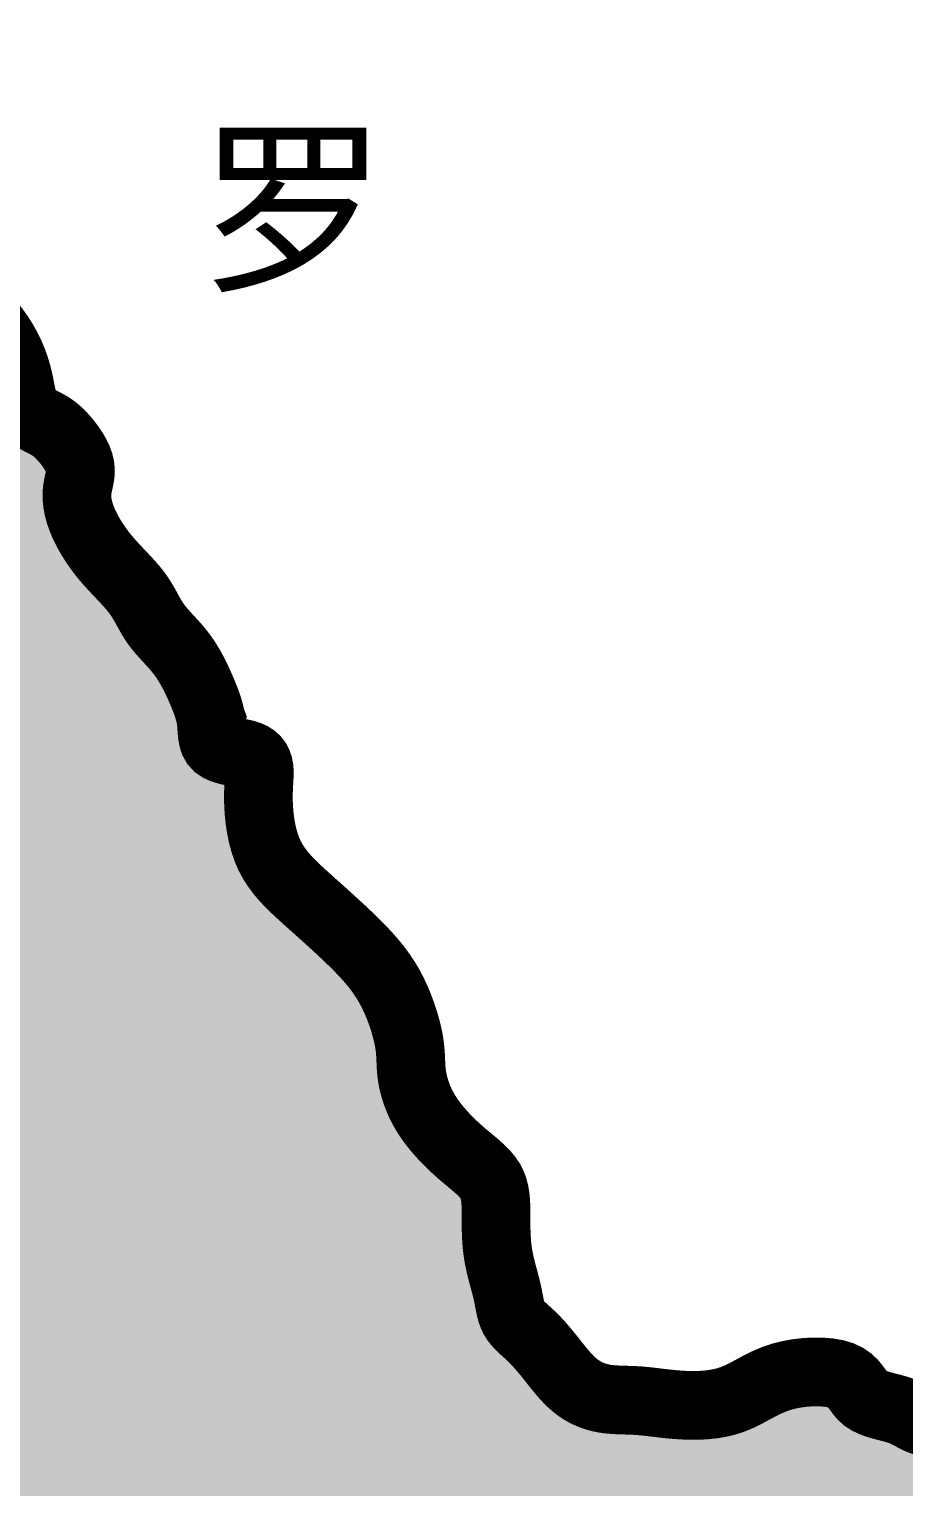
# Model space of a CAD drawing. Extents: x 13573007 to 22079938, y 2388446 to 8397471.
# Drawn here: x 20638094 to 20982837, y 7778801 to 8352993 of the extents above; entities that cross this region are included whole.
import ezdxf

# ---------------------------------------------------------------- set-up
doc = ezdxf.new("R2010")
doc.units = 0
doc.header["$MEASUREMENT"] = 0
for name, color, linetype in [('1东北综合经济区', 51, 'CONTINUOUS'), ('BOUNDY', 13, 'CONTINUOUS'), ('注记', 7, 'CONTINUOUS')]:
    doc.layers.add(name, color=color, linetype=linetype)
doc.styles.get("Standard").update_dxf_attribs({"font": 'simhei.ttf'})

msp = doc.modelspace()

# ---------------------------------------------------------------- hatches: boundary and pattern name
at = {"layer": '1东北综合经济区'}
msp.add_hatch(color=256, dxfattribs=at).paths.add_polyline_path([(21421748, 6879058), (21405121, 6895202), (21397757, 6891641), (21375043, 6899653), (21361356, 6903417), (21349064, 6909210), (21340257, 6913424), (21331724, 6925884), (21328043, 6941991), (21321392, 6959560), (21314979, 6970481), (21304158, 6952771), (21300220, 6944902), (21293601, 6940804), (21283811, 6942279), (21281186, 6953427), (21274623, 6958673), (21266746, 6958673), (21256901, 6942935), (21254276, 6935065), (21249333, 6929694), (21235898, 6925228), (21208988, 6912769), (21201112, 6901620), (21197831, 6885881), (21194789, 6869816), (21174361, 6865305), (21165572, 6870766), (21159106, 6878668), (21147949, 6889160), (21142041, 6894407), (21134165, 6901620), (21126289, 6911457), (21117757, 6920638), (21111193, 6928507), (21103317, 6939656), (21096275, 6953050), (21095441, 6970478), (21087565, 6993430), (21075134, 7000771), (21060655, 6987528), (21052779, 6980970), (21045577, 6968671), (21046215, 6951460), (21048185, 6933754), (21044246, 6923261), (21034401, 6920638), (21021452, 6922660), (21008804, 6933754), (20992736, 6948211), (20981785, 6969431), (20978297, 6983623), (20972390, 6996083), (20961232, 7002641), (20944167, 7000018), (20933665, 6992804), (20929071, 6992804), (20920758, 7006412), (20917257, 7022315), (20917257, 7030840), (20914661, 7058976), (20910037, 7070843), (20887721, 7076745), (20877220, 7078056), (20858641, 7083354), (20848733, 7084878), (20837839, 7078056), (20826025, 7070187), (20818149, 7068219), (20805679, 7064941), (20781394, 7062317), (20770893, 7068219), (20764329, 7073466), (20760391, 7078056), (20754949, 7092225), (20744101, 7109366), (20723141, 7102891), (20710946, 7095273), (20686938, 7084607), (20674219, 7091570), (20665030, 7096816), (20658467, 7098783), (20658467, 7100095), (20644028, 7090914), (20637631, 7085801), (20618891, 7079783), (20607291, 7083465), (20596621, 7089940), (20585426, 7095832), (20570326, 7104033), (20555464, 7128411), (20548985, 7140600), (20542126, 7163835), (20537044, 7182723), (20531793, 7198462), (20529168, 7205020), (20526139, 7205931), (20505793, 7207899), (20478883, 7200029), (20457880, 7195439), (20441471, 7195439), (20429001, 7195439), (20422305, 7203710), (20418213, 7213420), (20418213, 7223641), (20419747, 7232840), (20438160, 7244082), (20444810, 7251748), (20461688, 7264013), (20473959, 7269644), (20480454, 7277759), (20480101, 7293142), (20477544, 7302852), (20463734, 7308984), (20437259, 7299580), (20421456, 7286415), (20409006, 7278833), (20398904, 7273972), (20384470, 7296874), (20378155, 7309317), (20366043, 7323804), (20349649, 7346466), (20348653, 7361110), (20351210, 7368775), (20374424, 7408587), (20422035, 7467797), (20455971, 7508283), (20494120, 7548424), (20504250, 7555509), (20505769, 7555509), (20514380, 7550955), (20522484, 7537797), (20527704, 7529752), (20535146, 7520591), (20544263, 7518566), (20547302, 7521603), (20549835, 7526663), (20550341, 7541339), (20549328, 7554497), (20548552, 7568948), (20534653, 7630221), (20563480, 7688225), (20584576, 7716009), (20582332, 7833968), (20598216, 7882094), (20605823, 7904588), (20610376, 7924808), (20619002, 7949252), (20625583, 7978960), (20627706, 7992117), (20624946, 8003364), (20618365, 8016097), (20587793, 8045169), (20549957, 8084927), (20535732, 8087686), (20524480, 8084291), (20495763, 8053927), (20485248, 8041806), (20475694, 8035015), (20466140, 8031832), (20450854, 8026739), (20410940, 8023556), (20392682, 8023344), (20378033, 8019100), (20370602, 8014856), (20353578, 8004339), (20344700, 8001062), (20334722, 8003397), (20323174, 8009700), (20313337, 8019975), (20303947, 8025783), (20296794, 8036058), (20295625, 8048422), (20287851, 8070457), (20284721, 8081179), (20277028, 8108193), (20269874, 8124723), (20266744, 8148847), (20266744, 8151527), (20255119, 8158228), (20236340, 8158228), (20222479, 8165823), (20212642, 8169397), (20202358, 8170290), (20191180, 8167610), (20175531, 8157335), (20163906, 8153314), (20146792, 8159190), (20140145, 8163836), (20131540, 8169481), (20134498, 8185608), (20140145, 8199047), (20159776, 8231839), (20152605, 8248092), (20141271, 8276408), (20135550, 8292125), (20137695, 8297126), (20144446, 8309733), (20160441, 8317256), (20180199, 8323839), (20203251, 8330893), (20226774, 8331363), (20250296, 8335125), (20266291, 8339827), (20285579, 8345470), (20292166, 8347350), (20299222, 8350172), (20311454, 8350172), (20321804, 8352993), (20337328, 8351582), (20347678, 8351112), (20358499, 8345470), (20376846, 8342648), (20392371, 8339827), (20398342, 8334954), (20405543, 8330422), (20415893, 8326661), (20427061, 8324995), (20440541, 8319137), (20448746, 8313865), (20461054, 8315037), (20468087, 8315622), (20478608, 8317231), (20486533, 8319465), (20505025, 8315809), (20512341, 8311341), (20528191, 8304841), (20542619, 8298138), (20550951, 8291029), (20558876, 8285952), (20565582, 8282702), (20573304, 8277015), (20584277, 8272749), (20585293, 8267468), (20582059, 8264050), (20582059, 8258426), (20584522, 8250691), (20586985, 8246824), (20596876, 8241267), (20603379, 8238626), (20608256, 8234970), (20615775, 8227455), (20620042, 8221971), (20624309, 8217909), (20624309, 8212628), (20628577, 8202675), (20630609, 8194957), (20633877, 8190744), (20646962, 8183859), (20647287, 8174112), (20645987, 8166639), (20648587, 8158841), (20651838, 8150393), (20653229, 8144339), (20658506, 8137660), (20669716, 8125700), (20677843, 8119851), (20680769, 8114328), (20688245, 8109129), (20690846, 8098732), (20695722, 8094508), (20702548, 8082811), (20703198, 8073389), (20705064, 8061393), (20715602, 8057052), (20716323, 8042409), (20717731, 8032214), (20719842, 8025886), (20722305, 8019910), (20729614, 8011004), (20736832, 8003576), (20743416, 7997762), (20751157, 7991786), (20764017, 7981630), (20767189, 7976729), (20773823, 7966640), (20776707, 7954821), (20777194, 7937295), (20781610, 7928011), (20787089, 7917345), (20794011, 7911580), (20800068, 7907832), (20803817, 7903220), (20810450, 7895725), (20811893, 7886500), (20812181, 7873240), (20814777, 7865745), (20813500, 7859412), (20818814, 7851043), (20819680, 7845854), (20828043, 7832882), (20835350, 7824409), (20842560, 7817202), (20850855, 7807232), (20862818, 7801607), (20870536, 7804806), (20880375, 7804451), (20896495, 7806010), (20910015, 7806530), (20928218, 7806248), (20935428, 7811437), (20946099, 7813743), (20959077, 7808266), (20978978, 7799041), (21000320, 7792411), (21013875, 7794717), (21024835, 7796158), (21034641, 7798176), (21040986, 7805095), (21058578, 7790681), (21070115, 7782898), (21083958, 7772520), (21100123, 7755746), (21134605, 7740981), (21145160, 7738871), (21157474, 7742356), (21169010, 7740626), (21180258, 7738897), (21178102, 7729653), (21177750, 7719810), (21178454, 7714185), (21184873, 7700557), (21189199, 7695656), (21194390, 7694215), (21205926, 7689026), (21213425, 7682395), (21217751, 7669135), (21216309, 7657892), (21216309, 7650397), (21217463, 7643190), (21216021, 7637137), (21217174, 7630795), (21221500, 7622435), (21228711, 7612634), (21238517, 7599661), (21247215, 7587154), (21257886, 7579082), (21267980, 7573029), (21277498, 7571587), (21285285, 7572740), (21295379, 7575335), (21312395, 7581389), (21323643, 7582830), (21338929, 7586001), (21355080, 7589748), (21368635, 7594073), (21388824, 7598685), (21398918, 7605027), (21413915, 7606180), (21424010, 7609351), (21434847, 7616053), (21441769, 7620089), (21444648, 7627507), (21443500, 7647186), (21452440, 7653817), (21460227, 7661312), (21475801, 7674861), (21483300, 7682644), (21491087, 7686680), (21506950, 7690716), (21511276, 7692445), (21516179, 7693598), (21525119, 7702535), (21535791, 7708877), (21544154, 7715507), (21553383, 7721561), (21560017, 7730497), (21564920, 7734245), (21569823, 7738569), (21574437, 7744911), (21589248, 7752493), (21602227, 7762006), (21614051, 7762582), (21629625, 7768924), (21642027, 7769501), (21637341, 7755360), (21631359, 7744813), (21629248, 7737079), (21628896, 7726532), (21626433, 7707549), (21634528, 7698586), (21640585, 7694550), (21648949, 7688785), (21659331, 7675524), (21661062, 7663417), (21660774, 7649580), (21653275, 7638049), (21642892, 7627095), (21637124, 7624789), (21629566, 7616917), (21624991, 7611644), (21620769, 7605316), (21619819, 7594339), (21624151, 7588107), (21621838, 7582520), (21623280, 7568971), (21625011, 7559746), (21623569, 7550522), (21619531, 7546774), (21619819, 7535243), (21623569, 7514488), (21624434, 7503533), (21622415, 7491138), (21619999, 7470056), (21617692, 7452994), (21621845, 7441465), (21624613, 7429476), (21621383, 7423481), (21619999, 7411491), (21618615, 7399502), (21618615, 7388896), (21614463, 7375984), (21609388, 7369989), (21608465, 7358461), (21603390, 7345088), (21602468, 7336787), (21600622, 7326642), (21599700, 7300819), (21591395, 7288829), (21579471, 7268636), (21585014, 7249307), (21585014, 7235292), (21581324, 7214637), (21567301, 7207998), (21540733, 7201359), (21515640, 7206523), (21489810, 7210211), (21454385, 7216112), (21441101, 7220538), (21433721, 7215375), (21418961, 7193245), (21414533, 7165214), (21387964, 7150461), (21370990, 7134970), (21363610, 7125380), (21359920, 7112102), (21373204, 7086284), (21380584, 7075957), (21395344, 7055302), (21399772, 7038336), (21411374, 7026215), (21416747, 6994076), (21420326, 6978273), (21410282, 6962524), (21419588, 6950242), (21415159, 6936964), (21421064, 6928850), (21429920, 6912621), (21434348, 6891967), (21439800, 6869799)])

# ---------------------------------------------------------------- linework, layer by layer
at = {"layer": 'BOUNDY', "linetype": 'Continuous', "ltscale": 5, "const_width": 27075, "flags": 128}
msp.add_lwpolyline([(20997618, 7803493), (20995956, 7803618), (20994385, 7803794), (20992908, 7804029), (20991526, 7804329), (20990243, 7804702), (20989056, 7805150), (20987936, 7805661), (20986850, 7806217), (20985764, 7806801), (20984644, 7807396), (20983456, 7807986), (20982165, 7808552), (20980739, 7809078), (20979157, 7809555), (20977456, 7810003), (20975688, 7810451), (20973903, 7810927), (20972152, 7811461), (20970487, 7812079), (20968959, 7812812), (20967619, 7813688), (20966495, 7814722), (20965525, 7815879), (20964623, 7817110), (20963703, 7818366), (20962680, 7819600), (20961470, 7820762), (20959985, 7821805), (20958141, 7822680), (20955881, 7823346), (20953260, 7823798), (20950363, 7824040), (20947273, 7824073), (20944074, 7823902), (20940851, 7823529), (20937687, 7822956), (20934668, 7822188), (20931855, 7821234), (20929230, 7820136), (20926753, 7818941), (20924384, 7817697), (20922084, 7816454), (20919814, 7815259), (20917532, 7814161), (20915200, 7813207), (20912788, 7812435), (20910309, 7811840), (20907784, 7811403), (20905237, 7811109), (20902689, 7810940), (20900165, 7810879), (20897685, 7810909), (20895273, 7811013), (20892946, 7811175), (20890703, 7811380), (20888536, 7811614), (20886439, 7811862), (20884404, 7812111), (20882425, 7812345), (20880495, 7812552), (20878606, 7812715), (20876754, 7812828), (20874937, 7812902), (20873154, 7812956), (20871406, 7813009), (20869692, 7813079), (20868013, 7813184), (20866369, 7813343), (20864758, 7813574), (20863182, 7813893), (20861641, 7814305), (20860137, 7814810), (20858672, 7815410), (20857245, 7816107), (20855860, 7816903), (20854516, 7817798), (20853216, 7818794), (20851960, 7819890), (20850744, 7821072), (20849565, 7822323), (20848419, 7823624), (20847301, 7824960), (20846207, 7826313), (20845134, 7827666), (20844077, 7829002), (20843032, 7830305), (20841998, 7831571), (20840974, 7832798), (20839957, 7833981), (20838946, 7835119), (20837939, 7836208), (20836936, 7837247), (20835934, 7838231), (20834935, 7839162), (20833950, 7840051), (20832993, 7840915), (20832080, 7841770), (20831223, 7842630), (20830437, 7843511), (20829736, 7844430), (20829136, 7845402), (20828642, 7846439), (20828240, 7847546), (20827906, 7848725), (20827618, 7849976), (20827353, 7851300), (20827087, 7852701), (20826799, 7854178), (20826465, 7855733), (20826070, 7857366), (20825624, 7859070), (20825148, 7860837), (20824659, 7862657), (20824175, 7864523), (20823716, 7866425), (20823300, 7868356), (20822944, 7870307), (20822664, 7872269), (20822453, 7874237), (20822302, 7876204), (20822201, 7878166), (20822139, 7880116), (20822108, 7882050), (20822096, 7883960), (20822094, 7885843), (20822090, 7887691), (20822058, 7889502), (20821972, 7891270), (20821805, 7892991), (20821529, 7894662), (20821118, 7896277), (20820543, 7897833), (20819779, 7899325), (20818806, 7900753), (20817641, 7902135), (20816307, 7903492), (20814830, 7904844), (20813233, 7906213), (20811541, 7907620), (20809778, 7909087), (20807968, 7910634), (20806137, 7912278), (20804306, 7914012), (20802499, 7915826), (20800738, 7917708), (20799045, 7919646), (20797444, 7921630), (20795956, 7923648), (20794606, 7925689), (20793410, 7927741), (20792366, 7929791), (20791467, 7931823), (20790706, 7933825), (20790076, 7935781), (20789570, 7937678), (20789180, 7939501), (20788900, 7941235), (20788718, 7942877), (20788608, 7944458), (20788537, 7946018), (20788475, 7947601), (20788390, 7949246), (20788251, 7950995), (20788027, 7952890), (20787686, 7954971), (20787203, 7957266), (20786577, 7959744), (20785813, 7962360), (20784915, 7965069), (20783889, 7967826), (20782740, 7970587), (20781472, 7973306), (20780090, 7975939), (20778599, 7978451), (20777005, 7980848), (20775314, 7983148), (20773531, 7985368), (20771662, 7987526), (20769714, 7989638), (20767691, 7991721), (20765600, 7993793), (20763447, 7995867), (20761244, 7997944), (20759003, 8000019), (20756735, 8002089), (20754454, 8004151), (20752171, 8006201), (20749899, 8008235), (20747650, 8010250), (20745437, 8012246), (20743282, 8014243), (20741207, 8016262), (20739235, 8018327), (20737389, 8020460), (20735691, 8022685), (20734164, 8025023), (20732830, 8027498), (20731706, 8030121), (20730781, 8032857), (20730039, 8035658), (20729461, 8038478), (20729032, 8041270), (20728733, 8043986), (20728548, 8046580), (20728460, 8049004), (20728450, 8051223), (20728498, 8053239), (20728579, 8055067), (20728672, 8056722), (20728754, 8058217), (20728801, 8059567), (20728792, 8060785), (20728702, 8061886), (20728513, 8062883), (20728211, 8063782), (20727787, 8064586), (20727229, 8065301), (20726530, 8065930), (20725677, 8066479), (20724662, 8066950), (20723474, 8067350), (20722114, 8067685), (20720628, 8067983), (20719074, 8068272), (20717508, 8068583), (20715987, 8068945), (20714569, 8069387), (20713311, 8069941), (20712270, 8070635), (20711486, 8071490), (20710930, 8072495), (20710556, 8073628), (20710320, 8074867), (20710175, 8076191), (20710076, 8077580), (20709978, 8079011), (20709833, 8080464), (20709607, 8081923), (20709295, 8083389), (20708903, 8084869), (20708437, 8086371), (20707903, 8087902), (20707307, 8089468), (20706653, 8091077), (20705949, 8092736), (20705197, 8094448), (20704395, 8096200), (20703539, 8097979), (20702625, 8099767), (20701648, 8101549), (20700605, 8103310), (20699490, 8105033), (20698300, 8106704), (20697035, 8108311), (20695717, 8109862), (20694369, 8111366), (20693018, 8112837), (20691690, 8114285), (20690409, 8115722), (20689202, 8117159), (20688094, 8118609), (20687100, 8120079), (20686193, 8121573), (20685337, 8123090), (20684495, 8124629), (20683631, 8126192), (20682706, 8127777), (20681686, 8129385), (20680532, 8131015), (20679220, 8132667), (20677771, 8134344), (20676217, 8136045), (20674591, 8137774), (20672926, 8139530), (20671254, 8141316), (20669607, 8143133), (20668019, 8144983), (20666518, 8146864), (20665112, 8148767), (20663805, 8150678), (20662602, 8152584), (20661507, 8154474), (20660525, 8156334), (20659659, 8158151), (20658914, 8159914), (20658293, 8161611), (20657793, 8163243), (20657410, 8164812), (20657139, 8166322), (20656976, 8167776), (20656917, 8169175), (20656958, 8170523), (20657093, 8171823), (20657314, 8173080), (20657583, 8174310), (20657857, 8175531), (20658095, 8176762), (20658253, 8178021), (20658288, 8179328), (20658159, 8180699), (20657822, 8182155), (20657248, 8183703), (20656463, 8185315), (20655508, 8186953), (20654421, 8188578), (20653243, 8190151), (20652014, 8191634), (20650772, 8192989), (20649558, 8194178), (20648404, 8195173), (20647310, 8195996), (20646270, 8196679), (20645276, 8197255), (20644323, 8197758), (20643402, 8198219), (20642508, 8198672), (20641632, 8199150), (20640772, 8199680), (20639933, 8200278), (20639127, 8200953), (20638362, 8201716), (20637649, 8202575), (20636997, 8203541), (20636417, 8204624), (20635918, 8205834), (20635502, 8207178), (20635146, 8208657), (20634814, 8210266), (20634476, 8212003), (20634098, 8213866), (20633647, 8215850), (20633091, 8217954), (20632397, 8220175), (20631537, 8222504), (20630504, 8224917), (20629294, 8227384), (20627904, 8229875), (20626332, 8232360), (20624574, 8234810), (20622628, 8237193)], dxfattribs=at)
at = {"layer": 'BOUNDY', "color": 2, "linetype": 'Continuous'}
msp.add_lwpolyline([(20707499, 8097786), (20710982, 8099311), (20713588, 8097872), (20715168, 8094393), (20714514, 8089716), (20712186, 8087054), (20708512, 8086248), (20705405, 8083794), (20705203, 8080594), (20706292, 8077077), (20707639, 8074752), (20709654, 8072936), (20714094, 8070895), (20716929, 8071937), (20717283, 8073707), (20716582, 8076617), (20714170, 8079320), (20712927, 8081163), (20714124, 8083824), (20716573, 8085389), (20718084, 8086421), (20721914, 8086335), (20723312, 8082175), (20722437, 8075877), (20720027, 8070459), (20719274, 8066889), (20718980, 8063733), (20719090, 8061449), (20719377, 8058942), (20720019, 8056518), (20720676, 8054328), (20721200, 8053059)], dxfattribs=at)

# ---------------------------------------------------------------- texts
at = {"layer": '注记', "linetype": 'Continuous', "insert": (20705156, 8309480), "char_height": 54150, "width": 99277.51, "attachment_point": 1}
msp.add_mtext('\\fￋￎￌﾣﾤ|b0|i0|c134|p54;罗', dxfattribs=at)

doc.saveas('drawing.dxf')
